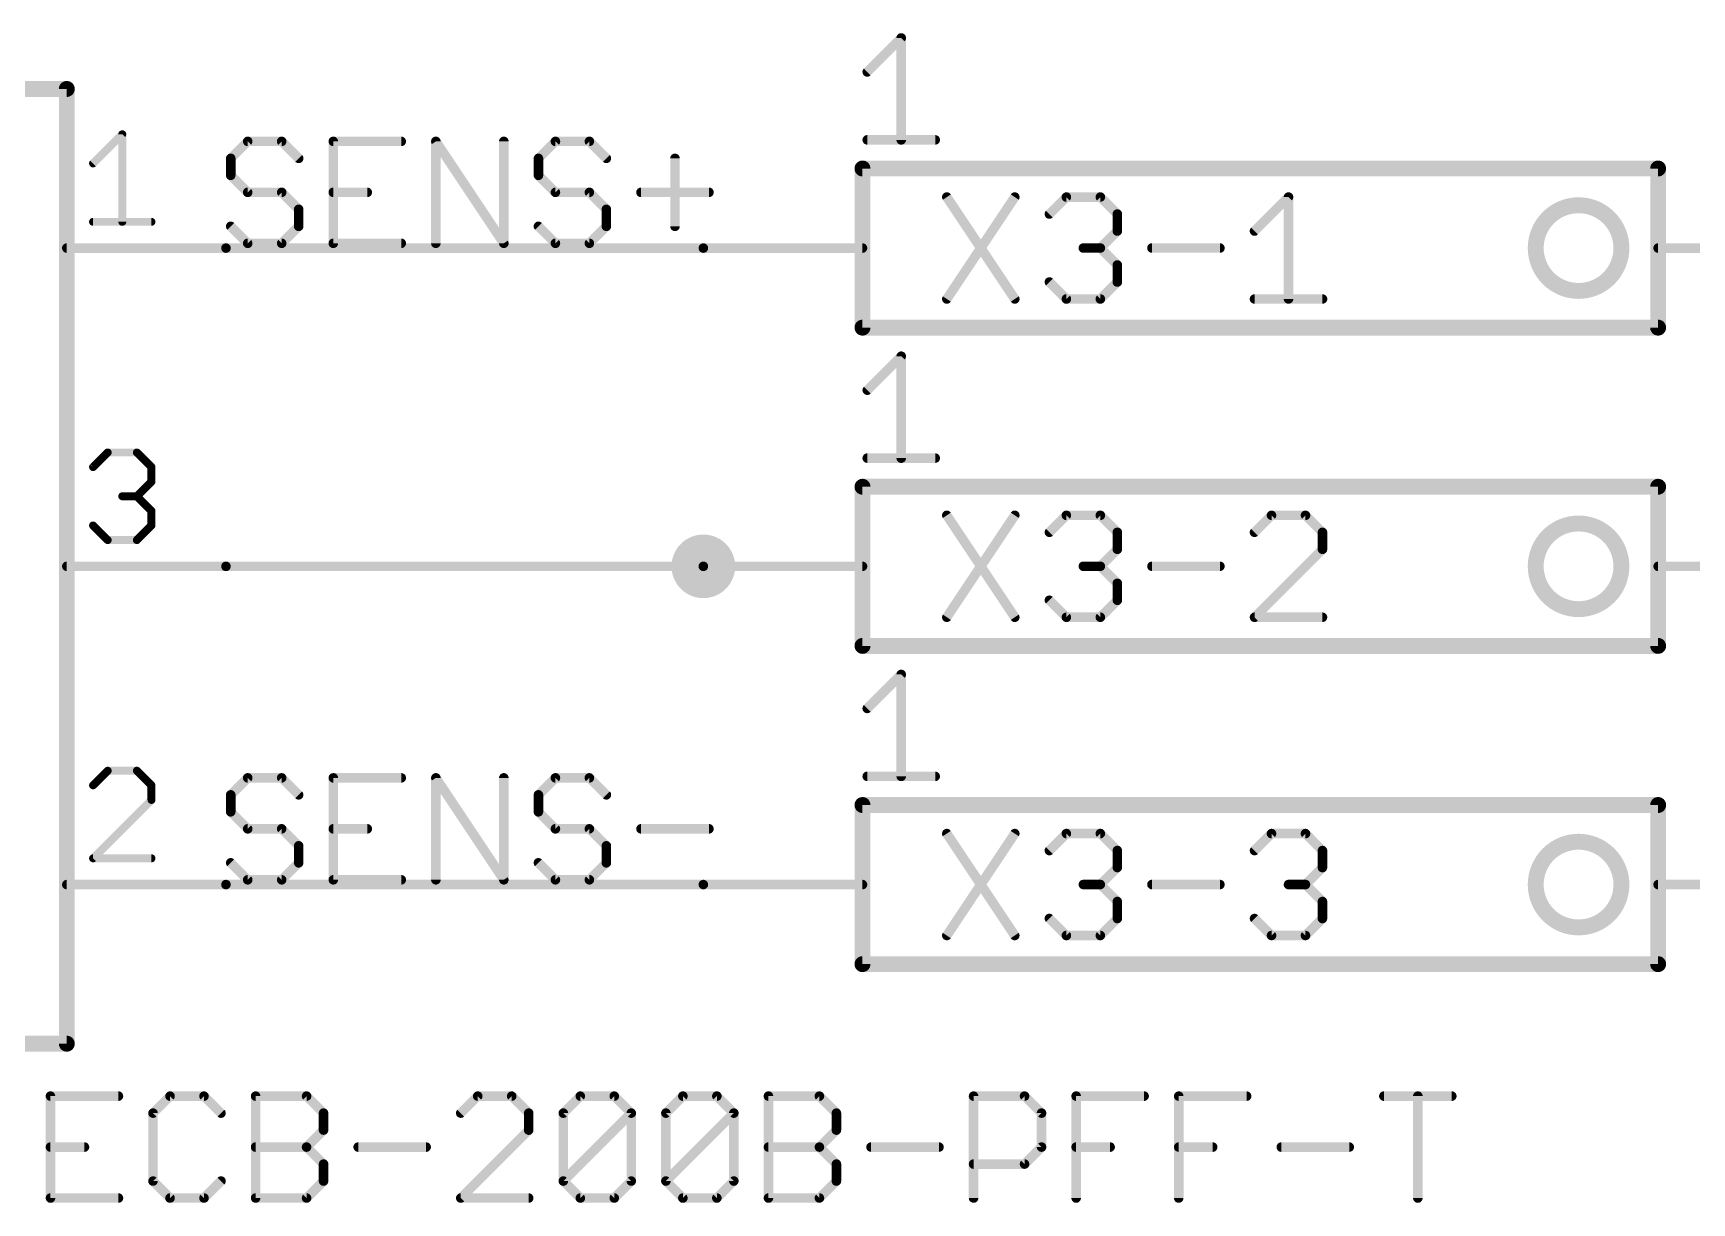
# Model space of a CAD drawing. Extents: x -44 to 217, y -56 to 126.
# Drawn here: x -10.7 to 15.78, y 35.56 to 54.23 of the extents above; entities that cross this region are included whole.
import ezdxf

# ---------------------------------------------------------------- set-up
doc = ezdxf.new("R2010")
doc.units = 0
for name, color, linetype in [('91', 94, 'CONTINUOUS'), ('94', 14, 'CONTINUOUS'), ('95', 251, 'CONTINUOUS'), ('96', 251, 'CONTINUOUS')]:
    doc.layers.add(name, color=color, linetype=linetype)

msp = doc.modelspace()

# ---------------------------------------------------------------- linework, layer by layer
at = {"layer": '91', "const_width": 0.1524}
for points in [[(-7.62, 50.8), (0, 50.8)], [(15.24, 50.8), (17.78, 50.8)], [(-7.62, 45.72), (0, 45.72)], [(0, 45.72), (2.54, 45.72)], [(15.24, 45.72), (22.86, 45.72)], [(-7.62, 40.64), (0, 40.64)], [(15.24, 40.64), (17.78, 40.64)]]:
    msp.add_lwpolyline(points, dxfattribs=at)
at = {"layer": '91'}
for points, const_width in [([(-7.62, 50.8381, 1), (-7.62, 50.7619)], 0.0762), ([(0, 50.7619, 1), (0, 50.8381)], 0.0762), ([(15.24, 50.8381, 1), (15.24, 50.7619)], 0.0762), ([(0, 45.466, 1), (0, 45.974, 1), (0, 45.466)], 0.508), ([(-7.62, 45.7581, 1), (-7.62, 45.6819)], 0.0762), ([(0, 45.7581, 1), (0, 45.6819)], 0.0762), ([(0, 45.6819, 1), (0, 45.7581)], 0.0762), ([(2.54, 45.6819, 1), (2.54, 45.7581)], 0.0762), ([(15.24, 45.7581, 1), (15.24, 45.6819)], 0.0762), ([(-7.62, 40.6781, 1), (-7.62, 40.6019)], 0.0762), ([(0, 40.6019, 1), (0, 40.6781)], 0.0762), ([(15.24, 40.6781, 1), (15.24, 40.6019)], 0.0762)]:
    msp.add_lwpolyline(points, format="xyb", dxfattribs=dict(at, const_width=const_width))
at = {"layer": '94'}
for points, const_width in [([(-25.4, 53.34), (-10.16, 53.34)], 0.254), ([(-10.16, 53.34), (-10.16, 38.1)], 0.254), ([(2.54, 49.53), (2.54, 52.07)], 0.254), ([(2.54, 52.07), (15.24, 52.07)], 0.254), ([(15.24, 49.53), (15.24, 52.07)], 0.254), ([(-7.62, 50.8), (-10.16, 50.8)], 0.1524), ([(0, 50.8), (2.54, 50.8)], 0.1524), ([(15.24, 49.53), (2.54, 49.53)], 0.254), ([(2.54, 44.45), (2.54, 46.99)], 0.254), ([(2.54, 46.99), (15.24, 46.99)], 0.254), ([(15.24, 44.45), (15.24, 46.99)], 0.254), ([(-7.62, 45.72), (-10.16, 45.72)], 0.1524), ([(0, 45.72), (2.54, 45.72)], 0.1524), ([(15.24, 44.45), (2.54, 44.45)], 0.254), ([(2.54, 39.37), (2.54, 41.91)], 0.254), ([(2.54, 41.91), (15.24, 41.91)], 0.254), ([(15.24, 39.37), (15.24, 41.91)], 0.254), ([(-7.62, 40.64), (-10.16, 40.64)], 0.1524), ([(0, 40.64), (2.54, 40.64)], 0.1524), ([(15.24, 39.37), (2.54, 39.37)], 0.254), ([(-10.16, 38.1), (-25.4, 38.1)], 0.254)]:
    msp.add_lwpolyline(points, dxfattribs=dict(at, const_width=const_width))
for points, const_width in [([(-10.0965, 53.34, 1), (-10.2235, 53.34)], 0.127), ([(-10.16, 53.2765, 1), (-10.16, 53.4035)], 0.127), ([(2.6035, 52.07, 1), (2.4765, 52.07)], 0.127), ([(2.54, 52.1335, 1), (2.54, 52.0065)], 0.127), ([(15.3035, 52.07, 1), (15.1765, 52.07)], 0.127), ([(15.24, 52.0065, 1), (15.24, 52.1335)], 0.127), ([(13.97, 50.1161, 1), (13.97, 51.4839, 1), (13.97, 50.1161)], 0.254), ([(-10.16, 50.8381, 1), (-10.16, 50.7619)], 0.0762), ([(-7.62, 50.7619, 1), (-7.62, 50.8381)], 0.0762), ([(0, 50.8381, 1), (0, 50.7619)], 0.0762), ([(2.54, 50.7619, 1), (2.54, 50.8381)], 0.0762), ([(2.54, 49.5935, 1), (2.54, 49.4665)], 0.127), ([(2.4765, 49.53, 1), (2.6035, 49.53)], 0.127), ([(15.1765, 49.53, 1), (15.3035, 49.53)], 0.127), ([(15.24, 49.4665, 1), (15.24, 49.5935)], 0.127), ([(2.6035, 46.99, 1), (2.4765, 46.99)], 0.127), ([(2.54, 47.0535, 1), (2.54, 46.9265)], 0.127), ([(15.3035, 46.99, 1), (15.1765, 46.99)], 0.127), ([(15.24, 46.9265, 1), (15.24, 47.0535)], 0.127), ([(13.97, 45.0361, 1), (13.97, 46.4039, 1), (13.97, 45.0361)], 0.254), ([(-10.16, 45.7581, 1), (-10.16, 45.6819)], 0.0762), ([(-7.62, 45.6819, 1), (-7.62, 45.7581)], 0.0762), ([(0, 45.7581, 1), (0, 45.6819)], 0.0762), ([(2.54, 45.6819, 1), (2.54, 45.7581)], 0.0762), ([(2.54, 44.5135, 1), (2.54, 44.3865)], 0.127), ([(2.4765, 44.45, 1), (2.6035, 44.45)], 0.127), ([(15.1765, 44.45, 1), (15.3035, 44.45)], 0.127), ([(15.24, 44.3865, 1), (15.24, 44.5135)], 0.127), ([(2.6035, 41.91, 1), (2.4765, 41.91)], 0.127), ([(2.54, 41.9735, 1), (2.54, 41.8465)], 0.127), ([(15.3035, 41.91, 1), (15.1765, 41.91)], 0.127), ([(15.24, 41.8465, 1), (15.24, 41.9735)], 0.127), ([(13.97, 39.9561, 1), (13.97, 41.3239, 1), (13.97, 39.9561)], 0.254), ([(-10.16, 40.6781, 1), (-10.16, 40.6019)], 0.0762), ([(-7.62, 40.6019, 1), (-7.62, 40.6781)], 0.0762), ([(0, 40.6781, 1), (0, 40.6019)], 0.0762), ([(2.54, 40.6019, 1), (2.54, 40.6781)], 0.0762), ([(2.54, 39.4335, 1), (2.54, 39.3065)], 0.127), ([(15.24, 39.3065, 1), (15.24, 39.4335)], 0.127), ([(2.4765, 39.37, 1), (2.6035, 39.37)], 0.127), ([(15.1765, 39.37, 1), (15.3035, 39.37)], 0.127), ([(-10.2235, 38.1, 1), (-10.0965, 38.1)], 0.127), ([(-10.16, 38.0365, 1), (-10.16, 38.1635)], 0.127)]:
    msp.add_lwpolyline(points, format="xyb", dxfattribs=dict(at, const_width=const_width))
at = {"layer": '95'}
for points, const_width in [([(-9.7409, 52.1512), (-9.2748, 52.6173)], 0.127), ([(-9.2748, 52.6173), (-9.2748, 51.2191)], 0.127), ([(-7.2726, 52.5032), (-7.5438, 52.232)], 0.1524), ([(-6.7303, 52.5032), (-7.2726, 52.5032)], 0.1524), ([(-6.4591, 52.232), (-6.7303, 52.5032)], 0.1524), ([(-4.822, 52.5032), (-5.9066, 52.5032)], 0.1524), ([(-5.9066, 52.5032), (-5.9066, 50.8762)], 0.1524), ([(-4.2695, 50.8762), (-4.2695, 52.5032)], 0.1524), ([(-4.2695, 52.5032), (-3.1848, 50.8762)], 0.1524), ([(-3.1848, 50.8762), (-3.1848, 52.5032)], 0.1524), ([(-2.3612, 52.5032), (-2.6323, 52.232)], 0.1524), ([(-1.8188, 52.5032), (-2.3612, 52.5032)], 0.1524), ([(-1.5477, 52.232), (-1.8188, 52.5032)], 0.1524), ([(-7.5438, 52.232), (-7.5438, 51.9609)], 0.1524), ([(-2.6323, 52.232), (-2.6323, 51.9609)], 0.1524), ([(-0.4528, 52.232), (-0.4528, 51.1474)], 0.1524), ([(-7.5438, 51.9609), (-7.2726, 51.6897)], 0.1524), ([(-2.6323, 51.9609), (-2.3612, 51.6897)], 0.1524), ([(-7.2726, 51.6897), (-6.7303, 51.6897)], 0.1524), ([(-6.7303, 51.6897), (-6.4591, 51.4185)], 0.1524), ([(-5.9066, 51.6897), (-5.3643, 51.6897)], 0.1524), ([(-2.3612, 51.6897), (-1.8188, 51.6897)], 0.1524), ([(-1.8188, 51.6897), (-1.5477, 51.4185)], 0.1524), ([(-0.9952, 51.6897), (0.0895, 51.6897)], 0.1524), ([(3.8862, 51.6142), (4.9709, 49.9872)], 0.1524), ([(4.9709, 51.6142), (3.8862, 49.9872)], 0.1524), ([(5.5234, 51.343), (5.7945, 51.6142)], 0.1524), ([(5.7945, 51.6142), (6.3369, 51.6142)], 0.1524), ([(6.3369, 51.6142), (6.608, 51.343)], 0.1524), ([(8.7977, 51.0719), (9.34, 51.6142)], 0.1524), ([(9.34, 51.6142), (9.34, 49.9872)], 0.1524), ([(-6.4591, 51.4185), (-6.4591, 51.1474)], 0.1524), ([(-1.5477, 51.4185), (-1.5477, 51.1474)], 0.1524), ([(6.608, 51.343), (6.608, 51.0719)], 0.1524), ([(-9.7409, 51.2191), (-8.8088, 51.2191)], 0.127), ([(-7.2726, 50.8762), (-7.5438, 51.1474)], 0.1524), ([(-6.4591, 51.1474), (-6.7303, 50.8762)], 0.1524), ([(-2.3612, 50.8762), (-2.6323, 51.1474)], 0.1524), ([(-1.5477, 51.1474), (-1.8188, 50.8762)], 0.1524), ([(6.608, 51.0719), (6.3369, 50.8007)], 0.1524), ([(-6.7303, 50.8762), (-7.2726, 50.8762)], 0.1524), ([(-5.9066, 50.8762), (-4.822, 50.8762)], 0.1524), ([(-1.8188, 50.8762), (-2.3612, 50.8762)], 0.1524), ([(6.3369, 50.8007), (6.0657, 50.8007)], 0.1524), ([(6.3369, 50.8007), (6.608, 50.5295)], 0.1524), ([(7.1605, 50.8007), (8.2452, 50.8007)], 0.1524), ([(6.608, 50.5295), (6.608, 50.2584)], 0.1524), ([(5.7945, 49.9872), (5.5234, 50.2584)], 0.1524), ([(6.608, 50.2584), (6.3369, 49.9872)], 0.1524), ([(6.3369, 49.9872), (5.7945, 49.9872)], 0.1524), ([(8.7977, 49.9872), (9.8823, 49.9872)], 0.1524), ([(-9.7409, 47.3043), (-9.5079, 47.5373)], 0.127), ([(-9.5079, 47.5373), (-9.0418, 47.5373)], 0.127), ([(-9.0418, 47.5373), (-8.8088, 47.3043)], 0.127), ([(-8.8088, 47.0712), (-9.0418, 46.8382)], 0.127), ([(-8.8088, 47.3043), (-8.8088, 47.0712)], 0.127), ([(-9.0418, 46.8382), (-9.2748, 46.8382)], 0.127), ([(-9.0418, 46.8382), (-8.8088, 46.6052)], 0.127), ([(-8.8088, 46.6052), (-8.8088, 46.3721)], 0.127), ([(3.8862, 46.5342), (4.9709, 44.9072)], 0.1524), ([(4.9709, 46.5342), (3.8862, 44.9072)], 0.1524), ([(5.5234, 46.263), (5.7945, 46.5342)], 0.1524), ([(5.7945, 46.5342), (6.3369, 46.5342)], 0.1524), ([(6.3369, 46.5342), (6.608, 46.263)], 0.1524), ([(9.0688, 46.5342), (8.7977, 46.263)], 0.1524), ([(9.6112, 46.5342), (9.0688, 46.5342)], 0.1524), ([(9.8823, 46.263), (9.6112, 46.5342)], 0.1524), ([(-9.5079, 46.1391), (-9.7409, 46.3721)], 0.127), ([(-8.8088, 46.3721), (-9.0418, 46.1391)], 0.127), ([(6.608, 46.263), (6.608, 45.9919)], 0.1524), ([(9.8823, 45.9919), (9.8823, 46.263)], 0.1524), ([(-9.0418, 46.1391), (-9.5079, 46.1391)], 0.127), ([(6.608, 45.9919), (6.3369, 45.7207)], 0.1524), ([(8.7977, 44.9072), (9.8823, 45.9919)], 0.1524), ([(6.3369, 45.7207), (6.0657, 45.7207)], 0.1524), ([(6.3369, 45.7207), (6.608, 45.4495)], 0.1524), ([(7.1605, 45.7207), (8.2452, 45.7207)], 0.1524), ([(6.608, 45.4495), (6.608, 45.1784)], 0.1524), ([(5.7945, 44.9072), (5.5234, 45.1784)], 0.1524), ([(6.608, 45.1784), (6.3369, 44.9072)], 0.1524), ([(6.3369, 44.9072), (5.7945, 44.9072)], 0.1524), ([(9.8823, 44.9072), (8.7977, 44.9072)], 0.1524), ([(-9.5079, 42.4573), (-9.7409, 42.2243)], 0.127), ([(-9.0418, 42.4573), (-9.5079, 42.4573)], 0.127), ([(-8.8088, 42.2243), (-9.0418, 42.4573)], 0.127), ([(-7.2726, 42.3432), (-7.5438, 42.072)], 0.1524), ([(-6.7303, 42.3432), (-7.2726, 42.3432)], 0.1524), ([(-6.4591, 42.072), (-6.7303, 42.3432)], 0.1524), ([(-4.822, 42.3432), (-5.9066, 42.3432)], 0.1524), ([(-5.9066, 42.3432), (-5.9066, 40.7162)], 0.1524), ([(-4.2695, 40.7162), (-4.2695, 42.3432)], 0.1524), ([(-4.2695, 42.3432), (-3.1848, 40.7162)], 0.1524), ([(-3.1848, 40.7162), (-3.1848, 42.3432)], 0.1524), ([(-2.3612, 42.3432), (-2.6323, 42.072)], 0.1524), ([(-1.8188, 42.3432), (-2.3612, 42.3432)], 0.1524), ([(-1.5477, 42.072), (-1.8188, 42.3432)], 0.1524), ([(-8.8088, 41.9912), (-8.8088, 42.2243)], 0.127), ([(-7.5438, 42.072), (-7.5438, 41.8009)], 0.1524), ([(-2.6323, 42.072), (-2.6323, 41.8009)], 0.1524), ([(-9.7409, 41.0591), (-8.8088, 41.9912)], 0.127), ([(-7.5438, 41.8009), (-7.2726, 41.5297)], 0.1524), ([(-2.6323, 41.8009), (-2.3612, 41.5297)], 0.1524), ([(-7.2726, 41.5297), (-6.7303, 41.5297)], 0.1524), ([(-6.7303, 41.5297), (-6.4591, 41.2585)], 0.1524), ([(-5.9066, 41.5297), (-5.3643, 41.5297)], 0.1524), ([(-2.3612, 41.5297), (-1.8188, 41.5297)], 0.1524), ([(-1.8188, 41.5297), (-1.5477, 41.2585)], 0.1524), ([(-0.9952, 41.5297), (0.0895, 41.5297)], 0.1524), ([(-6.4591, 41.2585), (-6.4591, 40.9874)], 0.1524), ([(-1.5477, 41.2585), (-1.5477, 40.9874)], 0.1524), ([(3.8862, 41.4542), (4.9709, 39.8272)], 0.1524), ([(4.9709, 41.4542), (3.8862, 39.8272)], 0.1524), ([(5.5234, 41.183), (5.7945, 41.4542)], 0.1524), ([(5.7945, 41.4542), (6.3369, 41.4542)], 0.1524), ([(6.3369, 41.4542), (6.608, 41.183)], 0.1524), ([(8.7977, 41.183), (9.0688, 41.4542)], 0.1524), ([(9.0688, 41.4542), (9.6112, 41.4542)], 0.1524), ([(9.6112, 41.4542), (9.8823, 41.183)], 0.1524), ([(-8.8088, 41.0591), (-9.7409, 41.0591)], 0.127), ([(-7.2726, 40.7162), (-7.5438, 40.9874)], 0.1524), ([(-6.4591, 40.9874), (-6.7303, 40.7162)], 0.1524), ([(-2.3612, 40.7162), (-2.6323, 40.9874)], 0.1524), ([(-1.5477, 40.9874), (-1.8188, 40.7162)], 0.1524), ([(6.608, 41.183), (6.608, 40.9119)], 0.1524), ([(9.8823, 41.183), (9.8823, 40.9119)], 0.1524), ([(-6.7303, 40.7162), (-7.2726, 40.7162)], 0.1524), ([(-5.9066, 40.7162), (-4.822, 40.7162)], 0.1524), ([(-1.8188, 40.7162), (-2.3612, 40.7162)], 0.1524), ([(6.608, 40.9119), (6.3369, 40.6407)], 0.1524), ([(9.8823, 40.9119), (9.6112, 40.6407)], 0.1524), ([(6.3369, 40.6407), (6.0657, 40.6407)], 0.1524), ([(6.3369, 40.6407), (6.608, 40.3695)], 0.1524), ([(7.1605, 40.6407), (8.2452, 40.6407)], 0.1524), ([(9.6112, 40.6407), (9.34, 40.6407)], 0.1524), ([(9.6112, 40.6407), (9.8823, 40.3695)], 0.1524), ([(6.608, 40.3695), (6.608, 40.0984)], 0.1524), ([(9.8823, 40.3695), (9.8823, 40.0984)], 0.1524), ([(5.7945, 39.8272), (5.5234, 40.0984)], 0.1524), ([(6.608, 40.0984), (6.3369, 39.8272)], 0.1524), ([(9.0688, 39.8272), (8.7977, 40.0984)], 0.1524), ([(9.8823, 40.0984), (9.6112, 39.8272)], 0.1524), ([(6.3369, 39.8272), (5.7945, 39.8272)], 0.1524), ([(9.6112, 39.8272), (9.0688, 39.8272)], 0.1524)]:
    msp.add_lwpolyline(points, dxfattribs=dict(at, const_width=const_width))
for points, const_width in [([(-9.2431, 52.6173, 1), (-9.3066, 52.6173)], 0.0635), ([(-9.2524, 52.5948, 1), (-9.2973, 52.6397)], 0.0635), ([(-7.2726, 52.5413, 1), (-7.2726, 52.4651)], 0.0762), ([(-7.2457, 52.4762, 1), (-7.2996, 52.5301)], 0.0762), ([(-6.7034, 52.5301, 1), (-6.7572, 52.4762)], 0.0762), ([(-6.7303, 52.4651, 1), (-6.7303, 52.5413)], 0.0762), ([(-5.9066, 52.5413, 1), (-5.9066, 52.4651)], 0.0762), ([(-5.8685, 52.5032, 1), (-5.9447, 52.5032)], 0.0762), ([(-4.822, 52.4651, 1), (-4.822, 52.5413)], 0.0762), ([(-4.2314, 52.5032, 1), (-4.3076, 52.5032)], 0.0762), ([(-4.2378, 52.5243, 1), (-4.3012, 52.4821)], 0.0762), ([(-3.1467, 52.5032, 1), (-3.2229, 52.5032)], 0.0762), ([(-2.3612, 52.5413, 1), (-2.3612, 52.4651)], 0.0762), ([(-2.3342, 52.4762, 1), (-2.3881, 52.5301)], 0.0762), ([(-1.7919, 52.5301, 1), (-1.8458, 52.4762)], 0.0762), ([(-1.8188, 52.4651, 1), (-1.8188, 52.5413)], 0.0762), ([(-9.7634, 52.1737, 1), (-9.7184, 52.1288)], 0.0635), ([(-7.5057, 52.232, 1), (-7.5819, 52.232)], 0.0762), ([(-7.5707, 52.259, 1), (-7.5169, 52.2051)], 0.0762), ([(-6.4861, 52.2051, 1), (-6.4322, 52.259)], 0.0762), ([(-2.6593, 52.259, 1), (-2.6054, 52.2051)], 0.0762), ([(-2.5942, 52.232, 1), (-2.6704, 52.232)], 0.0762), ([(-1.5746, 52.2051, 1), (-1.5207, 52.259)], 0.0762), ([(-0.4147, 52.232, 1), (-0.4909, 52.232)], 0.0762), ([(-7.5169, 51.9878, 1), (-7.5707, 51.9339)], 0.0762), ([(-7.5819, 51.9609, 1), (-7.5057, 51.9609)], 0.0762), ([(-2.6054, 51.9878, 1), (-2.6593, 51.9339)], 0.0762), ([(-2.6704, 51.9609, 1), (-2.5942, 51.9609)], 0.0762), ([(-7.2726, 51.7278, 1), (-7.2726, 51.6516)], 0.0762), ([(-7.2996, 51.6628, 1), (-7.2457, 51.7166)], 0.0762), ([(-6.7034, 51.7166, 1), (-6.7572, 51.6628)], 0.0762), ([(-6.7303, 51.6516, 1), (-6.7303, 51.7278)], 0.0762), ([(-5.9066, 51.7278, 1), (-5.9066, 51.6516)], 0.0762), ([(-5.3643, 51.6516, 1), (-5.3643, 51.7278)], 0.0762), ([(-2.3612, 51.7278, 1), (-2.3612, 51.6516)], 0.0762), ([(-2.3881, 51.6628, 1), (-2.3342, 51.7166)], 0.0762), ([(-1.7919, 51.7166, 1), (-1.8458, 51.6628)], 0.0762), ([(-1.8188, 51.6516, 1), (-1.8188, 51.7278)], 0.0762), ([(-0.9952, 51.7278, 1), (-0.9952, 51.6516)], 0.0762), ([(0.0895, 51.6516, 1), (0.0895, 51.7278)], 0.0762), ([(3.9179, 51.6353, 1), (3.8545, 51.5931)], 0.0762), ([(5.0026, 51.5931, 1), (4.9392, 51.6353)], 0.0762), ([(5.7945, 51.6523, 1), (5.7945, 51.5761)], 0.0762), ([(5.8215, 51.5872, 1), (5.7676, 51.6411)], 0.0762), ([(6.3638, 51.6411, 1), (6.3099, 51.5872)], 0.0762), ([(6.3369, 51.5761, 1), (6.3369, 51.6523)], 0.0762), ([(9.3781, 51.6142, 1), (9.3019, 51.6142)], 0.0762), ([(9.3669, 51.5872, 1), (9.3131, 51.6411)], 0.0762), ([(-6.421, 51.4185, 1), (-6.4972, 51.4185)], 0.0762), ([(-6.4861, 51.3916, 1), (-6.4322, 51.4455)], 0.0762), ([(-1.5096, 51.4185, 1), (-1.5858, 51.4185)], 0.0762), ([(-1.5746, 51.3916, 1), (-1.5207, 51.4455)], 0.0762), ([(5.4964, 51.37, 1), (5.5503, 51.3161)], 0.0762), ([(6.6461, 51.343, 1), (6.5699, 51.343)], 0.0762), ([(6.5811, 51.3161, 1), (6.635, 51.37)], 0.0762), ([(-9.7409, 51.2509, 1), (-9.7409, 51.1874)], 0.0635), ([(-9.3066, 51.2191, 1), (-9.2431, 51.2191)], 0.0635), ([(-8.8088, 51.1874, 1), (-8.8088, 51.2509)], 0.0635), ([(-7.5169, 51.1743, 1), (-7.5707, 51.1204)], 0.0762), ([(-6.4972, 51.1474, 1), (-6.421, 51.1474)], 0.0762), ([(-6.4322, 51.1204, 1), (-6.4861, 51.1743)], 0.0762), ([(-2.6054, 51.1743, 1), (-2.6593, 51.1204)], 0.0762), ([(-1.5858, 51.1474, 1), (-1.5096, 51.1474)], 0.0762), ([(-1.5207, 51.1204, 1), (-1.5746, 51.1743)], 0.0762), ([(-0.4909, 51.1474, 1), (-0.4147, 51.1474)], 0.0762), ([(6.5699, 51.0719, 1), (6.6461, 51.0719)], 0.0762), ([(6.635, 51.0449, 1), (6.5811, 51.0988)], 0.0762), ([(8.7707, 51.0988, 1), (8.8246, 51.0449)], 0.0762), ([(-7.2726, 50.9143, 1), (-7.2726, 50.8381)], 0.0762), ([(-7.2996, 50.8493, 1), (-7.2457, 50.9031)], 0.0762), ([(-6.7572, 50.9031, 1), (-6.7034, 50.8493)], 0.0762), ([(-6.7303, 50.8381, 1), (-6.7303, 50.9143)], 0.0762), ([(-5.9066, 50.9143, 1), (-5.9066, 50.8381)], 0.0762), ([(-5.9447, 50.8762, 1), (-5.8685, 50.8762)], 0.0762), ([(-4.822, 50.8381, 1), (-4.822, 50.9143)], 0.0762), ([(-4.3076, 50.8762, 1), (-4.2314, 50.8762)], 0.0762), ([(-3.2229, 50.8762, 1), (-3.1467, 50.8762)], 0.0762), ([(-3.2165, 50.8551, 1), (-3.1531, 50.8973)], 0.0762), ([(-2.3612, 50.9143, 1), (-2.3612, 50.8381)], 0.0762), ([(-2.3881, 50.8493, 1), (-2.3342, 50.9031)], 0.0762), ([(-1.8458, 50.9031, 1), (-1.7919, 50.8493)], 0.0762), ([(-1.8188, 50.8381, 1), (-1.8188, 50.9143)], 0.0762), ([(6.0657, 50.8388, 1), (6.0657, 50.7626)], 0.0762), ([(6.3638, 50.8276, 1), (6.3099, 50.7738)], 0.0762), ([(6.3099, 50.8276, 1), (6.3638, 50.7738)], 0.0762), ([(6.3369, 50.7626, 1), (6.3369, 50.8388)], 0.0762), ([(7.1605, 50.8388, 1), (7.1605, 50.7626)], 0.0762), ([(8.2452, 50.7626, 1), (8.2452, 50.8388)], 0.0762), ([(6.6461, 50.5295, 1), (6.5699, 50.5295)], 0.0762), ([(6.5811, 50.5026, 1), (6.635, 50.5565)], 0.0762), ([(5.5503, 50.2853, 1), (5.4964, 50.2314)], 0.0762), ([(6.635, 50.2314, 1), (6.5811, 50.2853)], 0.0762), ([(3.8545, 50.0083, 1), (3.9179, 49.9661)], 0.0762), ([(4.9392, 49.9661, 1), (5.0026, 50.0083)], 0.0762), ([(5.7945, 50.0253, 1), (5.7945, 49.9491)], 0.0762), ([(5.7676, 49.9603, 1), (5.8215, 50.0141)], 0.0762), ([(6.3099, 50.0141, 1), (6.3638, 49.9603)], 0.0762), ([(6.3369, 49.9491, 1), (6.3369, 50.0253)], 0.0762), ([(6.5699, 50.2584, 1), (6.6461, 50.2584)], 0.0762), ([(8.7977, 50.0253, 1), (8.7977, 49.9491)], 0.0762), ([(9.8823, 49.9491, 1), (9.8823, 50.0253)], 0.0762), ([(9.3019, 49.9872, 1), (9.3781, 49.9872)], 0.0762), ([(-9.5079, 47.569, 1), (-9.5079, 47.5055)], 0.0635), ([(-9.4854, 47.5148, 1), (-9.5303, 47.5597)], 0.0635), ([(-9.0194, 47.5597, 1), (-9.0643, 47.5148)], 0.0635), ([(-9.0418, 47.5055, 1), (-9.0418, 47.569)], 0.0635), ([(-9.7634, 47.3267, 1), (-9.7184, 47.2818)], 0.0635), ([(-8.777, 47.3043, 1), (-8.8405, 47.3043)], 0.0635), ([(-8.8312, 47.2818, 1), (-8.7863, 47.3267)], 0.0635), ([(-8.7863, 47.0488, 1), (-8.8312, 47.0937)], 0.0635), ([(-9.2748, 46.8699, 1), (-9.2748, 46.8064)], 0.0635), ([(-9.0194, 46.8606, 1), (-9.0643, 46.8157)], 0.0635), ([(-9.0643, 46.8606, 1), (-9.0194, 46.8157)], 0.0635), ([(-9.0418, 46.8064, 1), (-9.0418, 46.8699)], 0.0635), ([(-8.8405, 47.0712, 1), (-8.777, 47.0712)], 0.0635), ([(-8.777, 46.6052, 1), (-8.8405, 46.6052)], 0.0635), ([(-8.8312, 46.5827, 1), (-8.7863, 46.6276)], 0.0635), ([(3.9179, 46.5553, 1), (3.8545, 46.5131)], 0.0762), ([(5.0026, 46.5131, 1), (4.9392, 46.5553)], 0.0762), ([(5.7945, 46.5723, 1), (5.7945, 46.4961)], 0.0762), ([(5.8215, 46.5072, 1), (5.7676, 46.5611)], 0.0762), ([(6.3638, 46.5611, 1), (6.3099, 46.5072)], 0.0762), ([(6.3369, 46.4961, 1), (6.3369, 46.5723)], 0.0762), ([(9.0688, 46.5723, 1), (9.0688, 46.4961)], 0.0762), ([(9.0958, 46.5072, 1), (9.0419, 46.5611)], 0.0762), ([(9.6381, 46.5611, 1), (9.5842, 46.5072)], 0.0762), ([(9.6112, 46.4961, 1), (9.6112, 46.5723)], 0.0762), ([(-9.7184, 46.3946, 1), (-9.7634, 46.3497)], 0.0635), ([(-8.8405, 46.3721, 1), (-8.777, 46.3721)], 0.0635), ([(-8.7863, 46.3497, 1), (-8.8312, 46.3946)], 0.0635), ([(6.6461, 46.263, 1), (6.5699, 46.263)], 0.0762), ([(9.9204, 46.263, 1), (9.8442, 46.263)], 0.0762), ([(-9.5079, 46.1709, 1), (-9.5079, 46.1073)], 0.0635), ([(-9.5303, 46.1166, 1), (-9.4854, 46.1616)], 0.0635), ([(-9.0643, 46.1616, 1), (-9.0194, 46.1166)], 0.0635), ([(-9.0418, 46.1073, 1), (-9.0418, 46.1709)], 0.0635), ([(5.4964, 46.29, 1), (5.5503, 46.2361)], 0.0762), ([(6.5811, 46.2361, 1), (6.635, 46.29)], 0.0762), ([(6.635, 45.9649, 1), (6.5811, 46.0188)], 0.0762), ([(8.7707, 46.29, 1), (8.8246, 46.2361)], 0.0762), ([(9.8554, 46.2361, 1), (9.9093, 46.29)], 0.0762), ([(9.9093, 45.9649, 1), (9.8554, 46.0188)], 0.0762), ([(6.5699, 45.9919, 1), (6.6461, 45.9919)], 0.0762), ([(9.8442, 45.9919, 1), (9.9204, 45.9919)], 0.0762), ([(6.0657, 45.7588, 1), (6.0657, 45.6826)], 0.0762), ([(6.3638, 45.7476, 1), (6.3099, 45.6938)], 0.0762), ([(6.3099, 45.7476, 1), (6.3638, 45.6938)], 0.0762), ([(6.3369, 45.6826, 1), (6.3369, 45.7588)], 0.0762), ([(7.1605, 45.7588, 1), (7.1605, 45.6826)], 0.0762), ([(8.2452, 45.6826, 1), (8.2452, 45.7588)], 0.0762), ([(6.6461, 45.4495, 1), (6.5699, 45.4495)], 0.0762), ([(6.5811, 45.4226, 1), (6.635, 45.4765)], 0.0762), ([(5.5503, 45.2053, 1), (5.4964, 45.1514)], 0.0762), ([(6.5699, 45.1784, 1), (6.6461, 45.1784)], 0.0762), ([(6.635, 45.1514, 1), (6.5811, 45.2053)], 0.0762), ([(3.8545, 44.9283, 1), (3.9179, 44.8861)], 0.0762), ([(4.9392, 44.8861, 1), (5.0026, 44.9283)], 0.0762), ([(5.7945, 44.9453, 1), (5.7945, 44.8691)], 0.0762), ([(5.7676, 44.8803, 1), (5.8215, 44.9341)], 0.0762), ([(6.3099, 44.9341, 1), (6.3638, 44.8803)], 0.0762), ([(6.3369, 44.8691, 1), (6.3369, 44.9453)], 0.0762), ([(8.7977, 44.9453, 1), (8.7977, 44.8691)], 0.0762), ([(8.7707, 44.9341, 1), (8.8246, 44.8803)], 0.0762), ([(9.8823, 44.8691, 1), (9.8823, 44.9453)], 0.0762), ([(-9.5079, 42.489, 1), (-9.5079, 42.4255)], 0.0635), ([(-9.4854, 42.4348, 1), (-9.5303, 42.4797)], 0.0635), ([(-9.0194, 42.4797, 1), (-9.0643, 42.4348)], 0.0635), ([(-9.0418, 42.4255, 1), (-9.0418, 42.489)], 0.0635), ([(-7.2726, 42.3813, 1), (-7.2726, 42.3051)], 0.0762), ([(-7.2457, 42.3162, 1), (-7.2996, 42.3701)], 0.0762), ([(-6.7034, 42.3701, 1), (-6.7572, 42.3162)], 0.0762), ([(-6.7303, 42.3051, 1), (-6.7303, 42.3813)], 0.0762), ([(-5.9066, 42.3813, 1), (-5.9066, 42.3051)], 0.0762), ([(-5.8685, 42.3432, 1), (-5.9447, 42.3432)], 0.0762), ([(-4.822, 42.3051, 1), (-4.822, 42.3813)], 0.0762), ([(-4.2314, 42.3432, 1), (-4.3076, 42.3432)], 0.0762), ([(-4.2378, 42.3643, 1), (-4.3012, 42.3221)], 0.0762), ([(-3.1467, 42.3432, 1), (-3.2229, 42.3432)], 0.0762), ([(-2.3612, 42.3813, 1), (-2.3612, 42.3051)], 0.0762), ([(-2.3342, 42.3162, 1), (-2.3881, 42.3701)], 0.0762), ([(-1.7919, 42.3701, 1), (-1.8458, 42.3162)], 0.0762), ([(-1.8188, 42.3051, 1), (-1.8188, 42.3813)], 0.0762), ([(-9.7634, 42.2467, 1), (-9.7184, 42.2018)], 0.0635), ([(-8.777, 42.2243, 1), (-8.8405, 42.2243)], 0.0635), ([(-8.8312, 42.2018, 1), (-8.7863, 42.2467)], 0.0635), ([(-7.5057, 42.072, 1), (-7.5819, 42.072)], 0.0762), ([(-7.5707, 42.099, 1), (-7.5169, 42.0451)], 0.0762), ([(-6.4861, 42.0451, 1), (-6.4322, 42.099)], 0.0762), ([(-2.6593, 42.099, 1), (-2.6054, 42.0451)], 0.0762), ([(-2.5942, 42.072, 1), (-2.6704, 42.072)], 0.0762), ([(-1.5746, 42.0451, 1), (-1.5207, 42.099)], 0.0762), ([(-8.8405, 41.9912, 1), (-8.777, 41.9912)], 0.0635), ([(-8.7863, 41.9688, 1), (-8.8312, 42.0137)], 0.0635), ([(-7.5169, 41.8278, 1), (-7.5707, 41.7739)], 0.0762), ([(-7.5819, 41.8009, 1), (-7.5057, 41.8009)], 0.0762), ([(-2.6054, 41.8278, 1), (-2.6593, 41.7739)], 0.0762), ([(-2.6704, 41.8009, 1), (-2.5942, 41.8009)], 0.0762), ([(-7.2726, 41.5678, 1), (-7.2726, 41.4916)], 0.0762), ([(-7.2996, 41.5028, 1), (-7.2457, 41.5566)], 0.0762), ([(-6.7034, 41.5566, 1), (-6.7572, 41.5028)], 0.0762), ([(-6.7303, 41.4916, 1), (-6.7303, 41.5678)], 0.0762), ([(-5.9066, 41.5678, 1), (-5.9066, 41.4916)], 0.0762), ([(-5.3643, 41.4916, 1), (-5.3643, 41.5678)], 0.0762), ([(-2.3612, 41.5678, 1), (-2.3612, 41.4916)], 0.0762), ([(-2.3881, 41.5028, 1), (-2.3342, 41.5566)], 0.0762), ([(-1.7919, 41.5566, 1), (-1.8458, 41.5028)], 0.0762), ([(-1.8188, 41.4916, 1), (-1.8188, 41.5678)], 0.0762), ([(-0.9952, 41.5678, 1), (-0.9952, 41.4916)], 0.0762), ([(0.0895, 41.4916, 1), (0.0895, 41.5678)], 0.0762), ([(-6.421, 41.2585, 1), (-6.4972, 41.2585)], 0.0762), ([(-6.4861, 41.2316, 1), (-6.4322, 41.2855)], 0.0762), ([(-1.5096, 41.2585, 1), (-1.5858, 41.2585)], 0.0762), ([(-1.5746, 41.2316, 1), (-1.5207, 41.2855)], 0.0762), ([(3.9179, 41.4753, 1), (3.8545, 41.4331)], 0.0762), ([(5.0026, 41.4331, 1), (4.9392, 41.4753)], 0.0762), ([(5.7945, 41.4923, 1), (5.7945, 41.4161)], 0.0762), ([(5.8215, 41.4272, 1), (5.7676, 41.4811)], 0.0762), ([(6.3638, 41.4811, 1), (6.3099, 41.4272)], 0.0762), ([(6.3369, 41.4161, 1), (6.3369, 41.4923)], 0.0762), ([(9.0688, 41.4923, 1), (9.0688, 41.4161)], 0.0762), ([(9.0958, 41.4272, 1), (9.0419, 41.4811)], 0.0762), ([(9.6381, 41.4811, 1), (9.5842, 41.4272)], 0.0762), ([(9.6112, 41.4161, 1), (9.6112, 41.4923)], 0.0762), ([(-9.7409, 41.0909, 1), (-9.7409, 41.0273)], 0.0635), ([(-9.7634, 41.0816, 1), (-9.7184, 41.0366)], 0.0635), ([(-8.8088, 41.0273, 1), (-8.8088, 41.0909)], 0.0635), ([(-7.5169, 41.0143, 1), (-7.5707, 40.9604)], 0.0762), ([(-6.4322, 40.9604, 1), (-6.4861, 41.0143)], 0.0762), ([(-2.6054, 41.0143, 1), (-2.6593, 40.9604)], 0.0762), ([(-1.5207, 40.9604, 1), (-1.5746, 41.0143)], 0.0762), ([(5.4964, 41.21, 1), (5.5503, 41.1561)], 0.0762), ([(6.6461, 41.183, 1), (6.5699, 41.183)], 0.0762), ([(6.5811, 41.1561, 1), (6.635, 41.21)], 0.0762), ([(8.7707, 41.21, 1), (8.8246, 41.1561)], 0.0762), ([(9.9204, 41.183, 1), (9.8442, 41.183)], 0.0762), ([(9.8554, 41.1561, 1), (9.9093, 41.21)], 0.0762), ([(-7.2726, 40.7543, 1), (-7.2726, 40.6781)], 0.0762), ([(-7.2996, 40.6893, 1), (-7.2457, 40.7431)], 0.0762), ([(-6.7572, 40.7431, 1), (-6.7034, 40.6893)], 0.0762), ([(-6.7303, 40.6781, 1), (-6.7303, 40.7543)], 0.0762), ([(-6.4972, 40.9874, 1), (-6.421, 40.9874)], 0.0762), ([(-5.9066, 40.7543, 1), (-5.9066, 40.6781)], 0.0762), ([(-4.822, 40.6781, 1), (-4.822, 40.7543)], 0.0762), ([(-3.2165, 40.6951, 1), (-3.1531, 40.7373)], 0.0762), ([(-2.3612, 40.7543, 1), (-2.3612, 40.6781)], 0.0762), ([(-2.3881, 40.6893, 1), (-2.3342, 40.7431)], 0.0762), ([(-1.8458, 40.7431, 1), (-1.7919, 40.6893)], 0.0762), ([(-1.8188, 40.6781, 1), (-1.8188, 40.7543)], 0.0762), ([(-1.5858, 40.9874, 1), (-1.5096, 40.9874)], 0.0762), ([(6.5699, 40.9119, 1), (6.6461, 40.9119)], 0.0762), ([(6.635, 40.8849, 1), (6.5811, 40.9388)], 0.0762), ([(9.8442, 40.9119, 1), (9.9204, 40.9119)], 0.0762), ([(9.9093, 40.8849, 1), (9.8554, 40.9388)], 0.0762), ([(-5.9447, 40.7162, 1), (-5.8685, 40.7162)], 0.0762), ([(-4.3076, 40.7162, 1), (-4.2314, 40.7162)], 0.0762), ([(-3.2229, 40.7162, 1), (-3.1467, 40.7162)], 0.0762), ([(6.0657, 40.6788, 1), (6.0657, 40.6026)], 0.0762), ([(6.3638, 40.6676, 1), (6.3099, 40.6138)], 0.0762), ([(6.3099, 40.6676, 1), (6.3638, 40.6138)], 0.0762), ([(6.3369, 40.6026, 1), (6.3369, 40.6788)], 0.0762), ([(7.1605, 40.6788, 1), (7.1605, 40.6026)], 0.0762), ([(8.2452, 40.6026, 1), (8.2452, 40.6788)], 0.0762), ([(9.34, 40.6788, 1), (9.34, 40.6026)], 0.0762), ([(9.6381, 40.6676, 1), (9.5842, 40.6138)], 0.0762), ([(9.5842, 40.6676, 1), (9.6381, 40.6138)], 0.0762), ([(9.6112, 40.6026, 1), (9.6112, 40.6788)], 0.0762), ([(6.6461, 40.3695, 1), (6.5699, 40.3695)], 0.0762), ([(6.5811, 40.3426, 1), (6.635, 40.3965)], 0.0762), ([(9.9204, 40.3695, 1), (9.8442, 40.3695)], 0.0762), ([(9.8554, 40.3426, 1), (9.9093, 40.3965)], 0.0762), ([(5.5503, 40.1253, 1), (5.4964, 40.0714)], 0.0762), ([(6.5699, 40.0984, 1), (6.6461, 40.0984)], 0.0762), ([(6.635, 40.0714, 1), (6.5811, 40.1253)], 0.0762), ([(8.8246, 40.1253, 1), (8.7707, 40.0714)], 0.0762), ([(9.8442, 40.0984, 1), (9.9204, 40.0984)], 0.0762), ([(9.9093, 40.0714, 1), (9.8554, 40.1253)], 0.0762), ([(3.8545, 39.8483, 1), (3.9179, 39.8061)], 0.0762), ([(4.9392, 39.8061, 1), (5.0026, 39.8483)], 0.0762), ([(5.7945, 39.8653, 1), (5.7945, 39.7891)], 0.0762), ([(5.7676, 39.8003, 1), (5.8215, 39.8541)], 0.0762), ([(6.3099, 39.8541, 1), (6.3638, 39.8003)], 0.0762), ([(6.3369, 39.7891, 1), (6.3369, 39.8653)], 0.0762), ([(9.0688, 39.8653, 1), (9.0688, 39.7891)], 0.0762), ([(9.0419, 39.8003, 1), (9.0958, 39.8541)], 0.0762), ([(9.5842, 39.8541, 1), (9.6381, 39.8003)], 0.0762), ([(9.6112, 39.7891, 1), (9.6112, 39.8653)], 0.0762)]:
    msp.add_lwpolyline(points, format="xyb", dxfattribs=dict(at, const_width=const_width))
at = {"layer": '96', "const_width": 0.1524}
for points in [[(2.6162, 53.6119), (3.1585, 54.1542)], [(3.1585, 54.1542), (3.1585, 52.5272)], [(2.6162, 52.5272), (3.7009, 52.5272)], [(2.6162, 48.5319), (3.1585, 49.0742)], [(3.1585, 49.0742), (3.1585, 47.4472)], [(2.6162, 47.4472), (3.7009, 47.4472)], [(2.6162, 43.4519), (3.1585, 43.9942)], [(3.1585, 43.9942), (3.1585, 42.3672)], [(2.6162, 42.3672), (3.7009, 42.3672)], [(-9.3362, 37.2632), (-10.4209, 37.2632)], [(-10.4209, 37.2632), (-10.4209, 35.6362)], [(-8.5125, 37.2632), (-8.7837, 36.992)], [(-7.9702, 37.2632), (-8.5125, 37.2632)], [(-7.699, 36.992), (-7.9702, 37.2632)], [(-7.1466, 35.6362), (-7.1466, 37.2632)], [(-7.1466, 37.2632), (-6.3331, 37.2632)], [(-6.3331, 37.2632), (-6.0619, 36.992)], [(-3.6011, 37.2632), (-3.8722, 36.992)], [(-3.0587, 37.2632), (-3.6011, 37.2632)], [(-2.7876, 36.992), (-3.0587, 37.2632)], [(-2.2351, 36.992), (-1.9639, 37.2632)], [(-1.9639, 37.2632), (-1.4216, 37.2632)], [(-1.4216, 37.2632), (-1.1504, 36.992)], [(-0.5979, 36.992), (-0.3268, 37.2632)], [(-0.3268, 37.2632), (0.2156, 37.2632)], [(0.2156, 37.2632), (0.4867, 36.992)], [(1.0392, 35.6362), (1.0392, 37.2632)], [(1.0392, 37.2632), (1.8527, 37.2632)], [(1.8527, 37.2632), (2.1239, 36.992)], [(4.3135, 35.6362), (4.3135, 37.2632)], [(4.3135, 37.2632), (5.127, 37.2632)], [(5.127, 37.2632), (5.3982, 36.992)], [(5.9507, 35.6362), (5.9507, 37.2632)], [(5.9507, 37.2632), (7.0354, 37.2632)], [(7.5879, 35.6362), (7.5879, 37.2632)], [(7.5879, 37.2632), (8.6725, 37.2632)], [(10.8622, 37.2632), (11.9468, 37.2632)], [(11.4045, 35.6362), (11.4045, 37.2632)], [(-8.7837, 36.992), (-8.7837, 35.9074)], [(-6.0619, 36.992), (-6.0619, 36.7209)], [(-2.7876, 36.7209), (-2.7876, 36.992)], [(-2.2351, 35.9074), (-2.2351, 36.992)], [(-2.2351, 35.9074), (-1.1504, 36.992)], [(-1.1504, 36.992), (-1.1504, 35.9074)], [(-0.5979, 35.9074), (-0.5979, 36.992)], [(-0.5979, 35.9074), (0.4867, 36.992)], [(0.4867, 36.992), (0.4867, 35.9074)], [(2.1239, 36.992), (2.1239, 36.7209)], [(5.3982, 36.992), (5.3982, 36.4497)], [(-6.0619, 36.7209), (-6.3331, 36.4497)], [(-3.8722, 35.6362), (-2.7876, 36.7209)], [(2.1239, 36.7209), (1.8527, 36.4497)], [(-10.4209, 36.4497), (-9.8785, 36.4497)], [(-7.1466, 36.4497), (-6.3331, 36.4497)], [(-6.3331, 36.4497), (-6.0619, 36.1785)], [(-5.5094, 36.4497), (-4.4247, 36.4497)], [(1.0392, 36.4497), (1.8527, 36.4497)], [(1.8527, 36.4497), (2.1239, 36.1785)], [(2.6764, 36.4497), (3.761, 36.4497)], [(5.3982, 36.4497), (5.127, 36.1785)], [(5.9507, 36.4497), (6.493, 36.4497)], [(7.5879, 36.4497), (8.1302, 36.4497)], [(9.225, 36.4497), (10.3097, 36.4497)], [(-6.0619, 36.1785), (-6.0619, 35.9074)], [(2.1239, 36.1785), (2.1239, 35.9074)], [(5.127, 36.1785), (4.3135, 36.1785)], [(-8.7837, 35.9074), (-8.5125, 35.6362)], [(-7.9702, 35.6362), (-7.699, 35.9074)], [(-6.0619, 35.9074), (-6.3331, 35.6362)], [(-1.9639, 35.6362), (-2.2351, 35.9074)], [(-1.1504, 35.9074), (-1.4216, 35.6362)], [(-0.3268, 35.6362), (-0.5979, 35.9074)], [(0.4867, 35.9074), (0.2156, 35.6362)], [(2.1239, 35.9074), (1.8527, 35.6362)], [(-10.4209, 35.6362), (-9.3362, 35.6362)], [(-8.5125, 35.6362), (-7.9702, 35.6362)], [(-6.3331, 35.6362), (-7.1466, 35.6362)], [(-2.7876, 35.6362), (-3.8722, 35.6362)], [(-1.4216, 35.6362), (-1.9639, 35.6362)], [(0.2156, 35.6362), (-0.3268, 35.6362)], [(1.8527, 35.6362), (1.0392, 35.6362)]]:
    msp.add_lwpolyline(points, dxfattribs=at)
at = {"layer": '96', "const_width": 0.0762}
for points in [[(3.1966, 54.1542, 1), (3.1204, 54.1542)], [(3.1855, 54.1272, 1), (3.1316, 54.1811)], [(2.5893, 53.6388, 1), (2.6431, 53.5849)], [(2.6162, 52.5653, 1), (2.6162, 52.4891)], [(3.1204, 52.5272, 1), (3.1966, 52.5272)], [(3.7009, 52.4891, 1), (3.7009, 52.5653)], [(3.1966, 49.0742, 1), (3.1204, 49.0742)], [(3.1855, 49.0472, 1), (3.1316, 49.1011)], [(2.5893, 48.5588, 1), (2.6431, 48.5049)], [(2.6162, 47.4853, 1), (2.6162, 47.4091)], [(3.1204, 47.4472, 1), (3.1966, 47.4472)], [(3.7009, 47.4091, 1), (3.7009, 47.4853)], [(3.1966, 43.9942, 1), (3.1204, 43.9942)], [(3.1855, 43.9672, 1), (3.1316, 44.0211)], [(2.5893, 43.4788, 1), (2.6431, 43.4249)], [(2.6162, 42.4053, 1), (2.6162, 42.3291)], [(3.1204, 42.3672, 1), (3.1966, 42.3672)], [(3.7009, 42.3291, 1), (3.7009, 42.4053)], [(-10.4209, 37.3013, 1), (-10.4209, 37.2251)], [(-10.3828, 37.2632, 1), (-10.459, 37.2632)], [(-9.3362, 37.2251, 1), (-9.3362, 37.3013)], [(-8.5125, 37.3013, 1), (-8.5125, 37.2251)], [(-8.4856, 37.2362, 1), (-8.5395, 37.2901)], [(-7.9433, 37.2901, 1), (-7.9972, 37.2362)], [(-7.9702, 37.2251, 1), (-7.9702, 37.3013)], [(-7.1085, 37.2632, 1), (-7.1847, 37.2632)], [(-7.1466, 37.3013, 1), (-7.1466, 37.2251)], [(-6.3061, 37.2901, 1), (-6.36, 37.2362)], [(-6.3331, 37.2251, 1), (-6.3331, 37.3013)], [(-3.6011, 37.3013, 1), (-3.6011, 37.2251)], [(-3.5741, 37.2362, 1), (-3.628, 37.2901)], [(-3.0318, 37.2901, 1), (-3.0857, 37.2362)], [(-3.0587, 37.2251, 1), (-3.0587, 37.3013)], [(-1.9639, 37.3013, 1), (-1.9639, 37.2251)], [(-1.937, 37.2362, 1), (-1.9909, 37.2901)], [(-1.3946, 37.2901, 1), (-1.4485, 37.2362)], [(-1.4216, 37.2251, 1), (-1.4216, 37.3013)], [(-0.3268, 37.3013, 1), (-0.3268, 37.2251)], [(-0.2998, 37.2362, 1), (-0.3537, 37.2901)], [(0.2425, 37.2901, 1), (0.1886, 37.2362)], [(0.2156, 37.2251, 1), (0.2156, 37.3013)], [(1.0773, 37.2632, 1), (1.0011, 37.2632)], [(1.0392, 37.3013, 1), (1.0392, 37.2251)], [(1.8797, 37.2901, 1), (1.8258, 37.2362)], [(1.8527, 37.2251, 1), (1.8527, 37.3013)], [(4.3516, 37.2632, 1), (4.2754, 37.2632)], [(4.3135, 37.3013, 1), (4.3135, 37.2251)], [(5.154, 37.2901, 1), (5.1001, 37.2362)], [(5.127, 37.2251, 1), (5.127, 37.3013)], [(5.9888, 37.2632, 1), (5.9126, 37.2632)], [(5.9507, 37.3013, 1), (5.9507, 37.2251)], [(7.0354, 37.2251, 1), (7.0354, 37.3013)], [(7.626, 37.2632, 1), (7.5498, 37.2632)], [(7.5879, 37.3013, 1), (7.5879, 37.2251)], [(8.6725, 37.2251, 1), (8.6725, 37.3013)], [(10.8622, 37.3013, 1), (10.8622, 37.2251)], [(11.4426, 37.2632, 1), (11.3664, 37.2632)], [(11.9468, 37.2251, 1), (11.9468, 37.3013)], [(-8.7456, 36.992, 1), (-8.8218, 36.992)], [(-6.0238, 36.992, 1), (-6.1, 36.992)], [(-2.7495, 36.992, 1), (-2.8257, 36.992)], [(-2.197, 36.992, 1), (-2.2732, 36.992)], [(-1.1123, 36.992, 1), (-1.1885, 36.992)], [(-1.1235, 36.9651, 1), (-1.1774, 37.019)], [(-0.5598, 36.992, 1), (-0.636, 36.992)], [(0.5248, 36.992, 1), (0.4486, 36.992)], [(0.5137, 36.9651, 1), (0.4598, 37.019)], [(2.162, 36.992, 1), (2.0858, 36.992)], [(5.4363, 36.992, 1), (5.3601, 36.992)], [(-8.8106, 37.019, 1), (-8.7568, 36.9651)], [(-7.726, 36.9651, 1), (-7.6721, 37.019)], [(-6.0888, 36.9651, 1), (-6.035, 37.019)], [(-3.8992, 37.019, 1), (-3.8453, 36.9651)], [(-2.8145, 36.9651, 1), (-2.7606, 37.019)], [(-2.262, 37.019, 1), (-2.2081, 36.9651)], [(-1.1774, 36.9651, 1), (-1.1235, 37.019)], [(-0.6249, 37.019, 1), (-0.571, 36.9651)], [(0.4598, 36.9651, 1), (0.5137, 37.019)], [(2.097, 36.9651, 1), (2.1508, 37.019)], [(5.3713, 36.9651, 1), (5.4251, 37.019)], [(-6.1, 36.7209, 1), (-6.0238, 36.7209)], [(-6.0349, 36.6939, 1), (-6.0888, 36.7478)], [(-2.8257, 36.7209, 1), (-2.7495, 36.7209)], [(-2.7606, 36.6939, 1), (-2.8145, 36.7478)], [(2.0858, 36.7209, 1), (2.162, 36.7209)], [(2.1508, 36.6939, 1), (2.0969, 36.7478)], [(-10.4209, 36.4878, 1), (-10.4209, 36.4116)], [(-9.8785, 36.4116, 1), (-9.8785, 36.4878)], [(-7.1466, 36.4878, 1), (-7.1466, 36.4116)], [(-6.3061, 36.4766, 1), (-6.36, 36.4228)], [(-6.36, 36.4766, 1), (-6.3061, 36.4228)], [(-6.3331, 36.4116, 1), (-6.3331, 36.4878)], [(-5.5094, 36.4878, 1), (-5.5094, 36.4116)], [(-4.4247, 36.4116, 1), (-4.4247, 36.4878)], [(1.0392, 36.4878, 1), (1.0392, 36.4116)], [(1.8797, 36.4766, 1), (1.8258, 36.4228)], [(1.8258, 36.4766, 1), (1.8797, 36.4228)], [(1.8527, 36.4116, 1), (1.8527, 36.4878)], [(2.6764, 36.4878, 1), (2.6764, 36.4116)], [(3.761, 36.4116, 1), (3.761, 36.4878)], [(5.3601, 36.4497, 1), (5.4363, 36.4497)], [(5.4251, 36.4228, 1), (5.3713, 36.4766)], [(5.9507, 36.4878, 1), (5.9507, 36.4116)], [(6.493, 36.4116, 1), (6.493, 36.4878)], [(7.5879, 36.4878, 1), (7.5879, 36.4116)], [(8.1302, 36.4116, 1), (8.1302, 36.4878)], [(9.225, 36.4878, 1), (9.225, 36.4116)], [(10.3097, 36.4116, 1), (10.3097, 36.4878)], [(-6.0238, 36.1785, 1), (-6.1, 36.1785)], [(-6.0888, 36.1516, 1), (-6.0349, 36.2055)], [(2.162, 36.1785, 1), (2.0858, 36.1785)], [(2.0969, 36.1516, 1), (2.1508, 36.2055)], [(4.3135, 36.2166, 1), (4.3135, 36.1404)], [(5.1001, 36.2055, 1), (5.154, 36.1516)], [(5.127, 36.1404, 1), (5.127, 36.2166)], [(-8.7568, 35.9343, 1), (-8.8106, 35.8804)], [(-8.8218, 35.9074, 1), (-8.7456, 35.9074)], [(-7.6721, 35.8804, 1), (-7.726, 35.9343)], [(-6.1, 35.9074, 1), (-6.0238, 35.9074)], [(-6.035, 35.8804, 1), (-6.0888, 35.9343)], [(-2.2081, 35.9343, 1), (-2.262, 35.8804)], [(-2.262, 35.9343, 1), (-2.2081, 35.8804)], [(-2.2732, 35.9074, 1), (-2.197, 35.9074)], [(-1.1885, 35.9074, 1), (-1.1123, 35.9074)], [(-1.1235, 35.8804, 1), (-1.1774, 35.9343)], [(-0.571, 35.9343, 1), (-0.6249, 35.8804)], [(-0.6249, 35.9343, 1), (-0.571, 35.8804)], [(-0.636, 35.9074, 1), (-0.5598, 35.9074)], [(0.4486, 35.9074, 1), (0.5248, 35.9074)], [(0.5137, 35.8804, 1), (0.4598, 35.9343)], [(2.0858, 35.9074, 1), (2.162, 35.9074)], [(2.1508, 35.8804, 1), (2.097, 35.9343)], [(-10.4209, 35.6743, 1), (-10.4209, 35.5981)], [(-10.459, 35.6362, 1), (-10.3828, 35.6362)], [(-9.3362, 35.5981, 1), (-9.3362, 35.6743)], [(-8.5125, 35.6743, 1), (-8.5125, 35.5981)], [(-8.5395, 35.6093, 1), (-8.4856, 35.6631)], [(-7.9972, 35.6631, 1), (-7.9433, 35.6093)], [(-7.9702, 35.5981, 1), (-7.9702, 35.6743)], [(-7.1466, 35.6743, 1), (-7.1466, 35.5981)], [(-7.1847, 35.6362, 1), (-7.1085, 35.6362)], [(-6.36, 35.6631, 1), (-6.3061, 35.6093)], [(-6.3331, 35.5981, 1), (-6.3331, 35.6743)], [(-3.8722, 35.6743, 1), (-3.8722, 35.5981)], [(-3.8992, 35.6631, 1), (-3.8453, 35.6093)], [(-2.7876, 35.5981, 1), (-2.7876, 35.6743)], [(-1.9639, 35.6743, 1), (-1.9639, 35.5981)], [(-1.9909, 35.6093, 1), (-1.937, 35.6631)], [(-1.4485, 35.6631, 1), (-1.3946, 35.6093)], [(-1.4216, 35.5981, 1), (-1.4216, 35.6743)], [(-0.3268, 35.6743, 1), (-0.3268, 35.5981)], [(-0.3537, 35.6093, 1), (-0.2998, 35.6631)], [(0.1886, 35.6631, 1), (0.2425, 35.6093)], [(0.2156, 35.5981, 1), (0.2156, 35.6743)], [(1.0392, 35.6743, 1), (1.0392, 35.5981)], [(1.0011, 35.6362, 1), (1.0773, 35.6362)], [(1.8258, 35.6631, 1), (1.8797, 35.6093)], [(1.8527, 35.5981, 1), (1.8527, 35.6743)], [(4.2754, 35.6362, 1), (4.3516, 35.6362)], [(5.9126, 35.6362, 1), (5.9888, 35.6362)], [(7.5498, 35.6362, 1), (7.626, 35.6362)], [(11.3664, 35.6362, 1), (11.4426, 35.6362)]]:
    msp.add_lwpolyline(points, format="xyb", dxfattribs=at)

doc.saveas('drawing.dxf')
